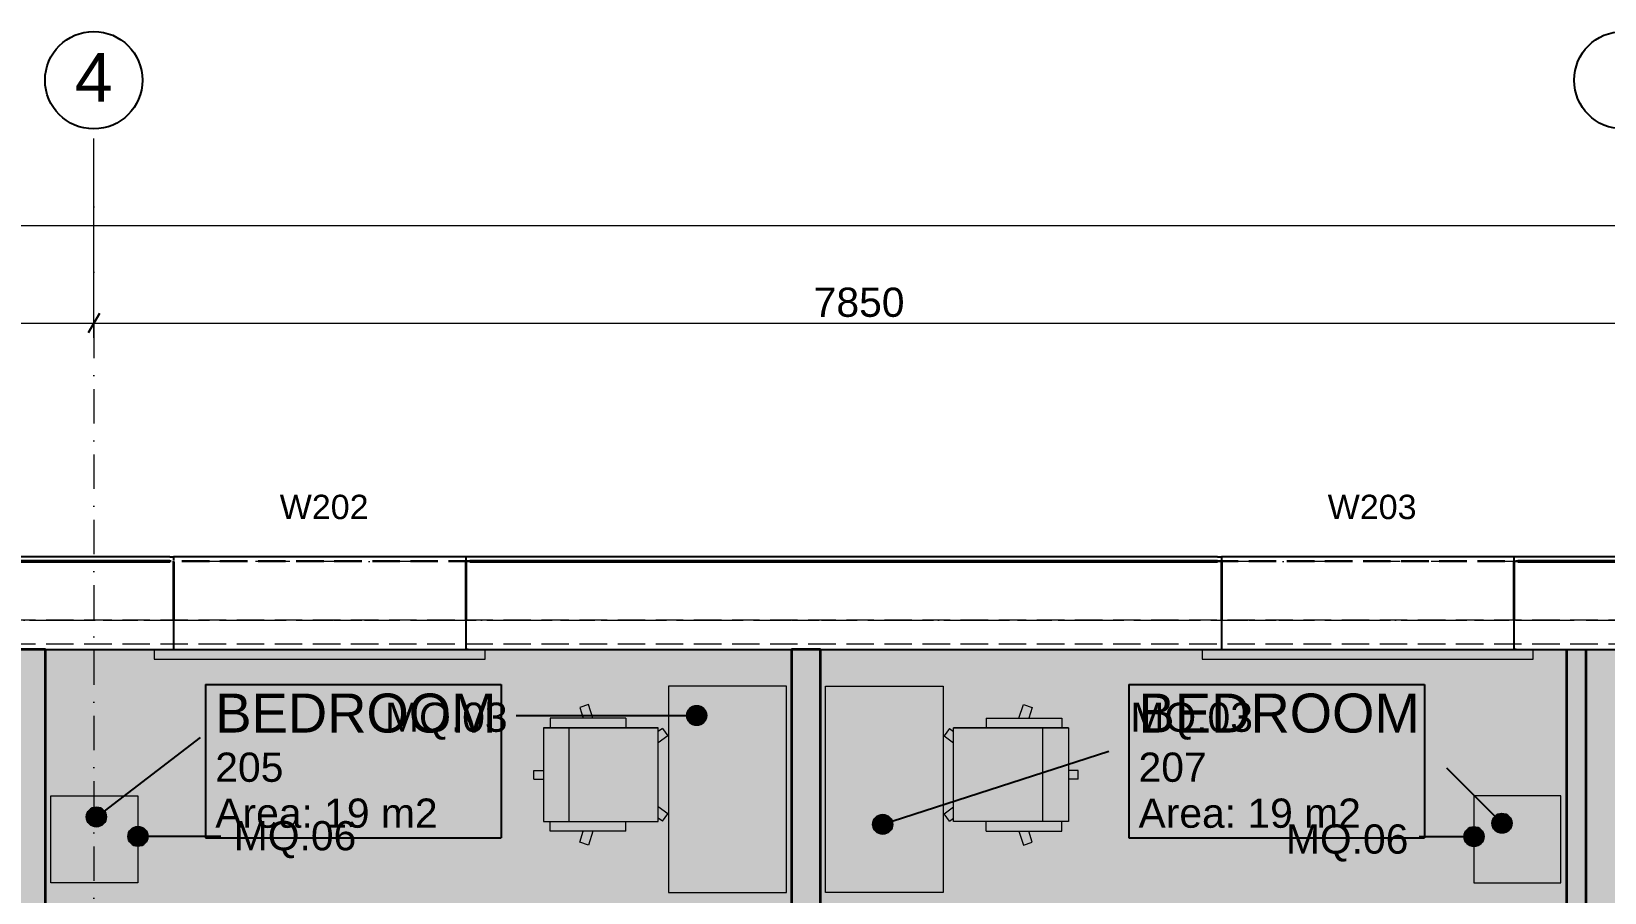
# Model space of a CAD drawing. Header units: millimetres. Extents: x -14278 to 101596, y -22378 to 34603.
# Drawn here: x 68070 to 76146, y 11975 to 16393 of the extents above; entities that cross this region are included whole.
import ezdxf
from ezdxf.enums import TextEntityAlignment as Align

# ---------------------------------------------------------------- set-up
doc = ezdxf.new("R2010")
doc.units = ezdxf.units.MM
doc.header["$MEASUREMENT"] = 0
doc.linetypes.add('Dot & Dashed', pattern=[335.138881, 176.388884, -88.194442, 0, -70.555556])
doc.linetypes.add('Hidden Line', pattern=[195.611112, 141.111112, -54.5])
for name, color, linetype in [('A-Zz_20_10_90-T_TextFFEInternal', 7, 'Continuous'), ('A-Zz_20_10_90-T_TextWindow', 7, 'Continuous'), ('NewA-Ee_25_10-M_WallsExternal', 7, 'Continuous'), ('NewA-Ee_25_10-M_WallsInternal', 7, 'Continuous'), ('NewA-Ee_30_10-M_Roofs', 7, 'Continuous'), ('NewA-Ee_30_40-M_Floors', 7, 'Continuous'), ('NewA-Ee_40_20-M_GeneralFFAndEInternalFixed', 7, 'Continuous'), ('NewA-Ee_40_20-M_GeneralFFAndEInternalMovable', 7, 'Continuous'), ('NewA-SL-M_SpacesInternal', 7, 'Continuous'), ('NewA-Ss_30_25-M_CeilingAndSoffitSystems', 7, 'Continuous'), ('NewA-Zz_20_10_90-T_TextFFEInternal', 7, 'Continuous'), ('NewA-Zz_20_20-D_DimensionGrid', 7, 'Continuous'), ('NewA-Zz_35_40_80-M_GridStructural', 7, 'Continuous'), ('NewA-Zz_50_90_00-M_GrossInternal', 7, 'Continuous'), ('NewA-Zz_60_50_90-P_VoidOpening', 7, 'Continuous')]:
    doc.layers.add(name, color=color, linetype=linetype)
doc.styles.add('GENERATED_STYLE_1', font='')
doc.styles.get('GENERATED_STYLE_1').set_extended_font_data('Arial')
doc.dimstyles.new('GENERATED_STYLE__2', dxfattribs={"dimtxt": 150, "dimasz": 76, "dimexe": 0.18, "dimexo": 300, "dimgap": 0.09, "dimtad": 1, "dimtih": 1, "dimtoh": 1, "dimdec": 0, "dimzin": 0, "dimdsep": 46, "dimtxsty": 'GENERATED_STYLE_1', "dimblk": 'ARROWHEAD_2', "dimblk1": 'ARROWHEAD_2', "dimblk2": 'ARROWHEAD_2', "dimcen": 0.09, "dimclrd": 6, "dimclre": 6, "dimclrt": 7, "dimazin": 0, "dimtfac": 1, "dimtdec": 4, "dimtmove": 0, "dimatfit": 3, "dimfxl": 0, "dimtolj": 1, "dimtzin": 0, "dimarcsym": 0})

# ---------------------------------------------------------------- blocks, each defined once
blk = doc.blocks.new('Slab_29_2', base_point=(92290.2, 4673.4))
at = {"layer": 'NewA-Ee_30_40-M_Floors', "linetype": 'Continuous', "lineweight": 13}
blk.add_hatch(color=254, dxfattribs=at).paths.add_polyline_path([(92290.2, 4673.4), (92290.2, 10970.6), (94739.9, 10970.6), (94739.9, 13222.7), (60190.4, 13222.7), (60190.4, 4673.4)])
at = {"layer": 'NewA-Ee_30_40-M_Floors', "color": 6, "linetype": 'Continuous', "lineweight": 13, "flags": 128}
blk.add_lwpolyline([(92290.2, 4673.4), (60190.4, 4673.4), (60190.4, 13222.7), (94739.9, 13222.7), (94739.9, 10970.6), (92290.2, 10970.6)], close=True, dxfattribs=at)
blk = doc.blocks.new('BEDROOM_205_31_2', base_point=(69722.9, 12688))
at = {"layer": 'NewA-SL-M_SpacesInternal', "color": 253, "linetype": 'Continuous', "lineweight": 13}
for p, q in [((68141.7, 13222.7), (68141.7, 9219.3)), ((71971.7, 13222.7), (68141.7, 13222.7)), ((71971.7, 9219.3), (71971.7, 13222.7)), ((68141.7, 9219.3), (68261.8, 9219.3)), ((68261.8, 9219.3), (69906.9, 9219.3)), ((69906.9, 9219.3), (69906.9, 6268.3)), ((71145.6, 6268.3), (71145.6, 9219.3)), ((71145.6, 9219.3), (71971.7, 9219.3)), ((69906.9, 6268.3), (71145.6, 6268.3))]:
    blk.add_line(p, q, dxfattribs=at)
at = {"layer": 'NewA-SL-M_SpacesInternal', "linetype": 'Continuous'}
for p, q in [((68964.2, 13041.5), (68964.2, 12727.2)), ((68964.2, 13041.5), (70481.5, 13041.5)), ((70481.5, 13041.5), (70481.5, 12727.2)), ((68964.2, 12727.2), (68964.2, 12491.5)), ((70481.5, 12727.2), (70481.5, 12491.5)), ((68964.2, 12491.5), (68964.2, 12255.8)), ((70481.5, 12491.5), (70481.5, 12255.8)), ((68964.2, 12255.8), (70481.5, 12255.8))]:
    blk.add_line(p, q, dxfattribs=at)
at = {"layer": 'NewA-SL-M_SpacesInternal', "color": 5, "lineweight": 70, "style": 'GENERATED_STYLE_1'}
for tag, height, p in [('ROOM_NAME', 200, (69014.2, 12995.8)), ('ROOM_NUMBER', 150, (69014.2, 12693)), ('adj_text', 150, (69014.2, 12457.2))]:
    blk.add_attdef(tag, text='', height=height, dxfattribs=at).set_placement(p, align=Align.TOP_LEFT)
blk = doc.blocks.new('BEDROOM_207_32_2', base_point=(74462.5, 12688))
at = {"layer": 'NewA-SL-M_SpacesInternal', "color": 253, "linetype": 'Continuous', "lineweight": 13}
for p, q in [((72121.7, 13222.7), (72121.7, 9219.3)), ((75951.3, 13222.7), (72121.7, 13222.7)), ((75951.3, 9219.3), (75951.3, 13222.7)), ((72121.7, 9219.3), (72948.2, 9219.3)), ((72948.2, 9219.3), (72948.2, 6268.3)), ((74181.2, 6268.3), (74181.2, 9219.3)), ((74181.2, 9219.3), (75951.3, 9219.3)), ((72948.2, 6268.3), (74181.2, 6268.3))]:
    blk.add_line(p, q, dxfattribs=at)
at = {"layer": 'NewA-SL-M_SpacesInternal', "linetype": 'Continuous'}
for p, q in [((73703.9, 13041.5), (73703.9, 12727.2)), ((73703.9, 13041.5), (75221.1, 13041.5)), ((75221.1, 13041.5), (75221.1, 12727.2)), ((73703.9, 12727.2), (73703.9, 12491.5)), ((75221.1, 12727.2), (75221.1, 12491.5)), ((73703.9, 12491.5), (73703.9, 12255.8)), ((75221.1, 12491.5), (75221.1, 12255.8)), ((73703.9, 12255.8), (75221.1, 12255.8))]:
    blk.add_line(p, q, dxfattribs=at)
at = {"layer": 'NewA-SL-M_SpacesInternal', "color": 5, "lineweight": 70, "style": 'GENERATED_STYLE_1'}
for tag, height, p in [('ROOM_NAME', 200, (73753.9, 12995.8)), ('ROOM_NUMBER', 150, (73753.9, 12693)), ('adj_text', 150, (73753.9, 12457.2))]:
    blk.add_attdef(tag, text='', height=height, dxfattribs=at).set_placement(p, align=Align.TOP_LEFT)
blk = doc.blocks.new('Slab_40_2', base_point=(68141.7, 13222.7))
at = {"layer": 'NewA-Ss_30_25-M_CeilingAndSoffitSystems', "linetype": 'Continuous', "lineweight": 0}
blk.add_hatch(color=255, dxfattribs=at).paths.add_polyline_path([(68141.7, 13222.7), (68141.7, 9219.3), (69906.9, 9219.3), (69906.9, 6268.3), (71145.6, 6268.3), (71145.6, 9219.3), (71971.7, 9219.3), (71971.7, 13222.7)])
at = {"layer": 'NewA-Ss_30_25-M_CeilingAndSoffitSystems', "color": 6, "linetype": 'Continuous', "lineweight": 13, "flags": 128}
blk.add_lwpolyline([(68141.7, 13222.7), (71971.7, 13222.7), (71971.7, 9219.3), (71145.6, 9219.3), (71145.6, 6268.3), (69906.9, 6268.3), (69906.9, 9219.3), (68141.7, 9219.3)], close=True, dxfattribs=at)
blk = doc.blocks.new('Slab_41_2', base_point=(72121.7, 13222.7))
at = {"layer": 'NewA-Ss_30_25-M_CeilingAndSoffitSystems', "linetype": 'Continuous', "lineweight": 0}
blk.add_hatch(color=255, dxfattribs=at).paths.add_polyline_path([(72121.7, 13222.7), (72121.7, 9219.3), (72948.2, 9219.3), (72948.2, 6268.3), (74181.2, 6268.3), (74181.2, 9219.3), (75951.3, 9219.3), (75951.3, 13222.7)])
at = {"layer": 'NewA-Ss_30_25-M_CeilingAndSoffitSystems', "color": 6, "linetype": 'Continuous', "lineweight": 13, "flags": 128}
blk.add_lwpolyline([(72121.7, 13222.7), (72121.7, 9219.3), (72948.2, 9219.3), (72948.2, 6268.3), (74181.2, 6268.3), (74181.2, 9219.3), (75951.3, 9219.3), (75951.3, 13222.7)], close=True, dxfattribs=at)
blk = doc.blocks.new('Wall_68_2', base_point=(60040.2, 13373))
at = {"layer": 'NewA-Ee_25_10-M_WallsExternal', "linetype": 'Continuous'}
for p, q in [((67700.3, 13677.8), (68780, 13677.8)), ((68780, 13697.9), (68800.2, 13697.9)), ((68800.2, 13697.9), (68800.2, 13677.8)), ((70300.2, 13697.9), (68800.2, 13697.9)), ((70320.3, 13697.9), (70300.2, 13697.9)), ((70300.2, 13697.9), (70300.2, 13677.8)), ((70320.3, 13677.8), (74160, 13677.8)), ((74160, 13697.9), (74180.2, 13697.9)), ((74180.2, 13697.9), (74180.2, 13677.8)), ((75680.2, 13697.9), (74180.2, 13697.9)), ((75700.3, 13697.9), (75680.2, 13697.9)), ((75680.2, 13697.9), (75680.2, 13677.8)), ((75700.3, 13677.8), (76780, 13677.8)), ((68800.2, 13373), (68800.2, 13347.9)), ((68800.2, 13347.9), (68800.2, 13302.6)), ((70300.2, 13373), (70300.2, 13347.9)), ((70300.2, 13347.9), (70300.2, 13302.6)), ((74180.2, 13373), (74180.2, 13347.9)), ((74180.2, 13347.9), (74180.2, 13302.6)), ((75680.2, 13373), (75680.2, 13347.9)), ((75680.2, 13347.9), (75680.2, 13302.6)), ((68800.2, 13302.6), (68800.2, 13239.1)), ((70300.2, 13302.6), (70300.2, 13239.1)), ((74180.2, 13302.6), (74180.2, 13239.1)), ((75680.2, 13302.6), (75680.2, 13239.1)), ((68787.2, 13222.7), (68800.2, 13222.7)), ((68800.2, 13239.1), (68800.2, 13222.7)), ((70300.2, 13239.1), (70300.2, 13222.7)), ((70313.2, 13222.7), (70300.2, 13222.7)), ((74167.2, 13222.7), (74180.2, 13222.7)), ((74180.2, 13239.1), (74180.2, 13222.7)), ((75680.2, 13239.1), (75680.2, 13222.7)), ((75693.2, 13222.7), (75680.2, 13222.7))]:
    blk.add_line(p, q, dxfattribs=at)
at = {"layer": 'NewA-Ee_25_10-M_WallsExternal', "color": 92, "linetype": 'Continuous', "lineweight": 35}
for p, q in [((67700.3, 13673), (68780, 13673)), ((68800.2, 13673), (68800.2, 13397.9)), ((70300.2, 13673), (70300.2, 13397.9)), ((70320.3, 13673), (74160, 13673)), ((74180.2, 13673), (74180.2, 13397.9)), ((75680.2, 13673), (75680.2, 13397.9)), ((75700.3, 13673), (76780, 13673)), ((68800.2, 13397.9), (68800.2, 13373)), ((70300.2, 13397.9), (70300.2, 13373)), ((74180.2, 13397.9), (74180.2, 13373)), ((75680.2, 13397.9), (75680.2, 13373))]:
    blk.add_line(p, q, dxfattribs=at)
at = {"layer": 'NewA-Ee_25_10-M_WallsExternal', "linetype": 'Continuous', "flags": 128}
for points in [[(68780, 13697.9), (67700.3, 13697.9)], [(74160, 13697.9), (70320.3, 13697.9)], [(76780, 13697.9), (75700.3, 13697.9)], [(67693.2, 13222.7), (68787.2, 13222.7)], [(70313.2, 13222.7), (74167.2, 13222.7)], [(75693.2, 13222.7), (75951.3, 13222.7)], [(76051.3, 13222.7), (76787.2, 13222.7)]]:
    blk.add_lwpolyline(points, dxfattribs=at)
blk = doc.blocks.new('Wall_72_2', base_point=(60040.2, 13373))
at = {"layer": 'NewA-Ee_25_10-M_WallsExternal', "color": 6, "linetype": 'Hidden Line', "lineweight": 13}
for p, q in [((60040.2, 13677.8), (94890.2, 13677.8)), ((60040.2, 13673), (94890.2, 13673))]:
    blk.add_line(p, q, dxfattribs=at)
at = {"layer": 'NewA-Ee_25_10-M_WallsExternal', "color": 6, "linetype": 'Hidden Line', "lineweight": 13, "flags": 128}
for points in [[(94890.2, 13697.9), (60040.2, 13697.9)], [(60040.2, 13373), (75951.3, 13373)], [(76051.3, 13373), (94890.2, 13373)]]:
    blk.add_lwpolyline(points, dxfattribs=at)
blk = doc.blocks.new('Wall_90_2', base_point=(71971.7, 13222.7))
at = {"layer": 'NewA-Ee_25_10-M_WallsInternal', "color": 92, "linetype": 'Continuous', "lineweight": 35, "flags": 128}
for points in [[(71971.7, 13222.7), (71971.7, 9219.3)], [(72121.7, 13222.7), (71971.7, 13222.7)], [(72121.7, 9219.3), (72121.7, 13222.7)], [(71971.7, 9094.3), (71971.7, 7203.9)], [(72121.7, 7203.9), (72121.7, 9094.3)], [(71971.7, 7078.9), (71971.7, 6268.3)], [(72121.7, 6268.3), (72121.7, 7078.9)]]:
    blk.add_lwpolyline(points, dxfattribs=at)
blk = doc.blocks.new('Wall_91_2', base_point=(67991.7, 13222.7))
at = {"layer": 'NewA-Ee_25_10-M_WallsInternal', "color": 92, "linetype": 'Continuous', "lineweight": 35, "flags": 128}
for points in [[(67991.7, 13222.7), (67991.7, 9219.3)], [(68141.7, 13222.7), (67991.7, 13222.7)], [(68141.7, 9219.3), (68141.7, 13222.7)]]:
    blk.add_lwpolyline(points, dxfattribs=at)
blk = doc.blocks.new('Wall_124_2', base_point=(76051.3, 13373))
at = {"layer": 'NewA-Ee_25_10-M_WallsInternal', "color": 92, "linetype": 'Continuous', "lineweight": 35, "flags": 128}
for points in [[(75951.3, 13222.7), (75951.3, 9219.3)], [(76051.3, 9219.3), (76051.3, 13222.7)]]:
    blk.add_lwpolyline(points, dxfattribs=at)
blk = doc.blocks.new('Standard grid marker')
at = {"layer": 'NewA-Zz_35_40_80-M_GridStructural', "color": 6, "linetype": 'Dot & Dashed', "lineweight": 13}
for q in [(18130.8, 0), (0, 0)]:
    blk.add_line((1000, 0), q, dxfattribs=at)
at = {"layer": 'NewA-Zz_35_40_80-M_GridStructural', "linetype": 'Continuous'}
blk.add_circle((-250, 0), 250, dxfattribs=at)
at = {"layer": 'NewA-Zz_35_40_80-M_GridStructural', "color": 6, "linetype": 'Dot & Dashed', "lineweight": 13}
blk.add_point((1000, 0), dxfattribs=at)
blk.add_point((1000, 0), dxfattribs=at)
at = {"layer": 'NewA-Zz_35_40_80-M_GridStructural', "style": 'GENERATED_STYLE_1'}
blk.add_attdef('AC_MarkerText_1', text='', height=250, rotation=90, dxfattribs=at).set_placement((-250, 14.3), align=Align.MIDDLE_CENTER)
blk = doc.blocks.new('Standard grid marker_2')
at = {"layer": 'NewA-Zz_35_40_80-M_GridStructural', "color": 6, "linetype": 'Dot & Dashed', "lineweight": 13}
blk.add_line((1000, 0), (40175.6, 0), dxfattribs=at)
at = {"layer": 'NewA-Zz_35_40_80-M_GridStructural', "style": 'GENERATED_STYLE_1'}
blk.add_attdef('AC_MarkerText_1', text='', height=250, dxfattribs=at).set_placement((41425.6, 14.3), align=Align.MIDDLE_CENTER)
blk = doc.blocks.new('Standard grid marker_4')
at = {"layer": 'NewA-Zz_35_40_80-M_GridStructural', "color": 6, "linetype": 'Dot & Dashed', "lineweight": 13}
blk.add_line((1000, 0), (40175.6, 0), dxfattribs=at)
blk = doc.blocks.new('Venetian Blind 19')
at = {"layer": 'NewA-Ee_40_20-M_GeneralFFAndEInternalFixed', "color": 1, "linetype": 'Continuous', "lineweight": 18}
for p, q in [((1700, 50), (0, 50)), ((0, 50), (0, 0)), ((0, 0), (1700, 0)), ((1700, 0), (1700, 50))]:
    blk.add_line(p, q, dxfattribs=at)
blk = doc.blocks.new('Office Desk Rect 19')
at = {"layer": 'NewA-Ee_40_20-M_GeneralFFAndEInternalMovable', "color": 1, "linetype": 'Continuous', "lineweight": 18}
for p, q in [((1058.8625, 604.8375), (0, 604.8375)), ((0, 604.8375), (0, 0)), ((1058.8625, 0), (1058.8625, 604.8375)), ((0, 0), (1058.8625, 0))]:
    blk.add_line(p, q, dxfattribs=at)
blk = doc.blocks.new('Office Chair 04 19')
at = {"layer": 'NewA-Ee_40_20-M_GeneralFFAndEInternalMovable', "color": 1, "linetype": 'Continuous', "lineweight": 18}
for p, q in [((335.5, 682), (335.5, 632.6)), ((335.5, 682), (379.5, 682)), ((379.5, 682), (379.5, 632.6)), ((67.3, 210.1), (67.3, 598.2)), ((67.3, 598.2), (117.3, 598.2)), ((597.6, 632.6), (117.3, 632.6)), ((117.3, 632.6), (117.3, 43.3)), ((117.3, 632.6), (117.3, 43.3)), ((597.6, 632.6), (597.6, 43.3)), ((597.6, 43.3), (597.6, 632.6)), ((597.6, 632.6), (597.6, 43.3)), ((647.6, 598.2), (597.6, 598.2)), ((647.6, 210.1), (647.6, 598.2)), ((117.3, 501), (597.6, 501)), ((-3.2, 401.5), (11.5, 446.7)), ((11.5, 446.7), (67.3, 428.6)), ((703.4, 446.7), (647.6, 428.6)), ((718.1, 401.5), (703.4, 446.7)), ((67.3, 378.6), (-3.2, 401.5)), ((647.6, 378.6), (718.1, 401.5)), ((67.3, 210.1), (117.3, 210.1)), ((67.3, 210.1), (117.3, 210.1)), ((647.6, 210.1), (597.6, 210.1)), ((647.6, 210.1), (597.6, 210.1)), ((117.3, 43.3), (597.6, 43.3)), ((119.9, 21.7), (135.6, 43.3)), ((119.9, 21.7), (157.3, -5.4)), ((157.3, -5.4), (192.7, 43.3)), ((557.7, -5.4), (522.2, 43.3)), ((595, 21.7), (557.7, -5.4)), ((595, 21.7), (579.3, 43.3))]:
    blk.add_line(p, q, dxfattribs=at)
blk = doc.blocks.new('Rectangular Table 01 19_3')
at = {"layer": 'NewA-Ee_40_20-M_GeneralFFAndEInternalMovable', "color": 1, "linetype": 'Continuous', "lineweight": 18}
for p, q in [((446.6, 446.6), (0, 446.6)), ((0, 446.6), (0, 0)), ((446.6, 0), (446.6, 446.6)), ((0, 0), (446.6, 0))]:
    blk.add_line(p, q, dxfattribs=at)
blk = doc.blocks.new('Beam_16_2', base_point=(94890.2, 4673))
at = {"layer": 'NewA-Ee_30_10-M_Roofs', "color": 6, "linetype": 'Hidden Line', "lineweight": 13}
blk.add_line((94890.2, 13373), (60040.2, 13373), dxfattribs=at)
blk = doc.blocks.new('Line_88_2', base_point=(73601.7, 12698.1))
at = {"layer": 'NewA-Zz_20_10_90-T_TextFFEInternal', "linetype": 'Continuous'}
blk.add_hatch(color=256, dxfattribs=at).paths.add_polyline_path([(72490.6, 12324.8), (72486.8, 12343.9), (72476, 12360.2), (72459.8, 12371), (72440.6, 12374.8), (72421.5, 12371), (72405.3, 12360.2), (72394.5, 12343.9), (72390.6, 12324.8), (72394.5, 12305.7), (72405.3, 12289.4), (72421.5, 12278.6), (72440.6, 12274.8), (72459.8, 12278.6), (72476, 12289.4), (72486.8, 12305.7)])
blk.add_line((73601.7, 12698.1), (72488.3, 12340.1), dxfattribs=at)
blk.add_circle((72440.6, 12324.8), 50, dxfattribs=at)
blk = doc.blocks.new('Line_113_2', base_point=(75194.1, 12262))
at = {"layer": 'NewA-Zz_20_10_90-T_TextFFEInternal', "linetype": 'Continuous'}
blk.add_hatch(color=256, dxfattribs=at).paths.add_polyline_path([(75525.9, 12262), (75522.1, 12281.2), (75511.2, 12297.4), (75495, 12308.2), (75475.9, 12312), (75456.7, 12308.2), (75440.5, 12297.4), (75429.7, 12281.2), (75425.9, 12262), (75429.7, 12242.9), (75440.5, 12226.7), (75456.7, 12215.8), (75475.9, 12212), (75495, 12215.8), (75511.2, 12226.7), (75522.1, 12242.9)])
blk.add_line((75194.1, 12262), (75425.9, 12262), dxfattribs=at)
blk.add_circle((75475.9, 12262), 50, dxfattribs=at)
blk = doc.blocks.new('Line_114_2', base_point=(75334.8, 12615.3))
at = {"layer": 'NewA-Zz_20_10_90-T_TextFFEInternal', "linetype": 'Continuous'}
blk.add_hatch(color=256, dxfattribs=at).paths.add_polyline_path([(75669.7, 12330.4), (75665.9, 12349.6), (75655, 12365.8), (75638.8, 12376.6), (75619.7, 12380.4), (75600.5, 12376.6), (75584.3, 12365.8), (75573.5, 12349.6), (75569.7, 12330.4), (75573.5, 12311.3), (75584.3, 12295.1), (75600.5, 12284.2), (75619.7, 12280.4), (75638.8, 12284.2), (75655, 12295.1), (75665.9, 12311.3)])
blk.add_line((75334.8, 12615.3), (75584.3, 12365.8), dxfattribs=at)
blk.add_circle((75619.7, 12330.4), 50, dxfattribs=at)
blk = doc.blocks.new('Line_121_2', base_point=(68935.9, 12770.3))
at = {"layer": 'NewA-Zz_20_10_90-T_TextFFEInternal', "linetype": 'Continuous'}
blk.add_hatch(color=256, dxfattribs=at).paths.add_polyline_path([(68453.8, 12362.8), (68450, 12381.9), (68439.2, 12398.1), (68423, 12409), (68403.8, 12412.8), (68384.7, 12409), (68368.5, 12398.1), (68357.6, 12381.9), (68353.8, 12362.8), (68357.6, 12343.6), (68368.5, 12327.4), (68384.7, 12316.6), (68403.8, 12312.8), (68423, 12316.6), (68439.2, 12327.4), (68450, 12343.6)])
blk.add_line((68935.9, 12770.3), (68443.5, 12393.2), dxfattribs=at)
blk.add_circle((68403.8, 12362.8), 50, dxfattribs=at)
blk = doc.blocks.new('Line_122_2', base_point=(69042.4, 12262.9))
at = {"layer": 'NewA-Zz_20_10_90-T_TextFFEInternal', "linetype": 'Continuous'}
blk.add_hatch(color=256, dxfattribs=at).paths.add_polyline_path([(68667.1, 12262.9), (68663.3, 12282), (68652.5, 12298.3), (68636.2, 12309.1), (68617.1, 12312.9), (68598, 12309.1), (68581.8, 12298.3), (68570.9, 12282), (68567.1, 12262.9), (68570.9, 12243.8), (68581.8, 12227.6), (68598, 12216.7), (68617.1, 12212.9), (68636.2, 12216.7), (68652.5, 12227.6), (68663.3, 12243.8)])
blk.add_line((69042.4, 12262.9), (68667.1, 12262.9), dxfattribs=at)
blk.add_circle((68617.1, 12262.9), 50, dxfattribs=at)
blk = doc.blocks.new('Line_126_2', base_point=(70558.4, 12883.1))
at = {"layer": 'NewA-Zz_20_10_90-T_TextFFEInternal', "linetype": 'Continuous'}
blk.add_hatch(color=256, dxfattribs=at).paths.add_polyline_path([(71535.5, 12883.1), (71531.7, 12902.2), (71520.8, 12918.4), (71504.6, 12929.3), (71485.5, 12933.1), (71466.4, 12929.3), (71450.1, 12918.4), (71439.3, 12902.2), (71435.5, 12883.1), (71439.3, 12863.9), (71450.1, 12847.7), (71466.4, 12836.9), (71485.5, 12833.1), (71504.6, 12836.9), (71520.8, 12847.7), (71531.7, 12863.9)])
blk.add_line((70558.4, 12883.1), (71435.5, 12883.1), dxfattribs=at)
blk.add_circle((71485.5, 12883.1), 50, dxfattribs=at)
blk = doc.blocks.new('*D984', base_point=(60040.2, -1877))
at = {"layer": 'NewA-Zz_20_20-D_DimensionGrid', "color": 6, "linetype": 'Continuous', "lineweight": 13}
for p, q in [((59740.2, 15321.8), (59740.2, 15593.2)), ((95190.2, 15321.8), (95190.2, 15593.2)), ((59691.3, 15396.8), (59740.2, 15396.8)), ((59740.2, 15396.8), (95190.2, 15396.8)), ((95190.2, 15396.8), (95239.1, 15396.8))]:
    blk.add_line(p, q, dxfattribs=at)
at = {"layer": 'NewA-Zz_20_20-D_DimensionGrid', "linetype": 'Continuous'}
for p, q in [((59769, 15446.8), (59711.3, 15346.8)), ((95161.3, 15346.8), (95219, 15446.8))]:
    blk.add_line(p, q, dxfattribs=at)
at = {"layer": 'NewA-Zz_20_20-D_DimensionGrid', "insert": (77179.1, 15426.8), "char_height": 150, "attachment_point": 7, "style": 'GENERATED_STYLE_1'}
blk.add_mtext('\\A1;{\\fArial|b0|i0|c0|p34;35450}', dxfattribs=at)
blk = doc.blocks.new('ARROWHEAD_2')
at = {"color": 0, "linetype": 'Continuous', "lineweight": 0}
for p, q in [((0, 0), (-1, 0)), ((-0.38, -0.66), (0.38, 0.66))]:
    blk.add_line(p, q, dxfattribs=at)
blk = doc.blocks.new('*D988', base_point=(60040.2, -1877))
at = {"layer": 'NewA-Zz_20_20-D_DimensionGrid', "color": 6, "linetype": 'Continuous', "lineweight": 13}
for p, q in [((65690.2, 14821.8), (65690.2, 15843.2)), ((68390.2, 14821.8), (68390.2, 15843.2)), ((61940.2, 14896.8), (65690.2, 14896.8)), ((65690.2, 14896.8), (68390.2, 14896.8))]:
    blk.add_line(p, q, dxfattribs=at)
at = {"layer": 'NewA-Zz_20_20-D_DimensionGrid', "linetype": 'Continuous'}
for p, q in [((65719, 14946.8), (65661.3, 14846.8)), ((68419, 14946.8), (68361.3, 14846.8))]:
    blk.add_line(p, q, dxfattribs=at)
at = {"layer": 'NewA-Zz_20_20-D_DimensionGrid', "insert": (66811.3, 14926.8), "char_height": 150, "attachment_point": 7, "style": 'GENERATED_STYLE_1'}
blk.add_mtext('\\A1;{\\fArial|b0|i0|c0|p34;2700}', dxfattribs=at)
blk = doc.blocks.new('*D989', base_point=(60040.2, -1877))
at = {"layer": 'NewA-Zz_20_20-D_DimensionGrid', "color": 6, "linetype": 'Continuous', "lineweight": 13}
for p, q in [((68390.2, 14821.8), (68390.2, 15843.2)), ((76240.2, 14821.8), (76240.2, 15843.2)), ((68390.2, 14896.8), (76240.2, 14896.8))]:
    blk.add_line(p, q, dxfattribs=at)
at = {"layer": 'NewA-Zz_20_20-D_DimensionGrid', "linetype": 'Continuous'}
for p, q in [((68419, 14946.8), (68361.3, 14846.8)), ((76269, 14946.8), (76211.3, 14846.8))]:
    blk.add_line(p, q, dxfattribs=at)
at = {"layer": 'NewA-Zz_20_20-D_DimensionGrid', "insert": (72086.3, 14926.8), "char_height": 150, "attachment_point": 7, "style": 'GENERATED_STYLE_1'}
blk.add_mtext('\\A1;{\\fArial|b0|i0|c0|p34;7850}', dxfattribs=at)
blk = doc.blocks.new('Label_146_2', base_point=(69148, 14094.6))
at = {"layer": 'A-Zz_20_10_90-T_TextWindow', "insert": (69573, 14016), "char_height": 125, "attachment_point": 2, "style": 'GENERATED_STYLE_1'}
blk.add_mtext('\\fArial|b0|i0|c0|p34;W202\\fArial|b0|i0|c0|p34;\\fArial|b0|i0|c0|p34;\\fArial|b0|i0|c0|p34;\\fArial|b0|i0|c0|p34;\\fArial|b0|i0|c0|p34;\\fArial|b0|i0|c0|p34;\\fArial|b0|i0|c0|p34;\\fArial|b0|i0|c0|p34;\\fArial|b0|i0|c0|p34;\\fArial|b0|i0|c0|p34;\\fArial|b0|i0|c0|p34;\\fArial|b0|i0|c0|p34;\\fArial|b0|i0|c0|p34;\\fArial|b0|i0|c0|p34;\\fArial|b0|i0|c0|p34;\\fArial|b0|i0|c0|p34;\\fArial|b0|i0|c0|p34;\\fArial|b0|i0|c0|p34;\\fArial|b0|i0|c0|p34;\\fArial|b0|i0|c0|p34;\\fArial|b0|i0|c0|p34;\\fArial|b0|i0|c0|p34;\\fArial|b0|i0|c0|p34;\\fArial|b0|i0|c0|p34;\\fArial|b0|i0|c0|p34;\\fArial|b0|i0|c0|p34;\\fArial|b0|i0|c0|p34;\\fArial|b0|i0|c0|p34;\\fArial|b0|i0|c0|p34;}', dxfattribs=at)
blk = doc.blocks.new('Label_147_2', base_point=(74528, 14094.6))
at = {"layer": 'A-Zz_20_10_90-T_TextWindow', "insert": (74953, 14016), "char_height": 125, "attachment_point": 2, "style": 'GENERATED_STYLE_1'}
blk.add_mtext('\\fArial|b0|i0|c0|p34;W203\\fArial|b0|i0|c0|p34;\\fArial|b0|i0|c0|p34;\\fArial|b0|i0|c0|p34;\\fArial|b0|i0|c0|p34;\\fArial|b0|i0|c0|p34;\\fArial|b0|i0|c0|p34;\\fArial|b0|i0|c0|p34;\\fArial|b0|i0|c0|p34;\\fArial|b0|i0|c0|p34;\\fArial|b0|i0|c0|p34;\\fArial|b0|i0|c0|p34;\\fArial|b0|i0|c0|p34;\\fArial|b0|i0|c0|p34;\\fArial|b0|i0|c0|p34;\\fArial|b0|i0|c0|p34;\\fArial|b0|i0|c0|p34;\\fArial|b0|i0|c0|p34;\\fArial|b0|i0|c0|p34;\\fArial|b0|i0|c0|p34;\\fArial|b0|i0|c0|p34;\\fArial|b0|i0|c0|p34;\\fArial|b0|i0|c0|p34;\\fArial|b0|i0|c0|p34;\\fArial|b0|i0|c0|p34;\\fArial|b0|i0|c0|p34;\\fArial|b0|i0|c0|p34;\\fArial|b0|i0|c0|p34;\\fArial|b0|i0|c0|p34;\\fArial|b0|i0|c0|p34;}', dxfattribs=at)
blk = doc.blocks.new('Label_178_2', base_point=(73601.7, 13033.8))
at = {"layer": 'A-Zz_20_10_90-T_TextFFEInternal', "insert": (74026.7, 12949.5), "char_height": 150, "attachment_point": 2, "style": 'GENERATED_STYLE_1'}
blk.add_mtext('\\fArial|b0|i0|c0|p34;MQ.03\\fArial|b0|i0|c0|p34;\\fArial|b0|i0|c0|p34;\\fArial|b0|i0|c0|p34;\\fArial|b0|i0|c0|p34;\\fArial|b0|i0|c0|p34;\\fArial|b0|i0|c0|p34;\\fArial|b0|i0|c0|p34;\\fArial|b0|i0|c0|p34;\\fArial|b0|i0|c0|p34;\\fArial|b0|i0|c0|p34;\\fArial|b0|i0|c0|p34;\\fArial|b0|i0|c0|p34;\\fArial|b0|i0|c0|p34;\\fArial|b0|i0|c0|p34;\\fArial|b0|i0|c0|p34;\\fArial|b0|i0|c0|p34;\\fArial|b0|i0|c0|p34;\\fArial|b0|i0|c0|p34;\\fArial|b0|i0|c0|p34;\\fArial|b0|i0|c0|p34;\\fArial|b0|i0|c0|p34;\\fArial|b0|i0|c0|p34;\\fArial|b0|i0|c0|p34;\\fArial|b0|i0|c0|p34;\\fArial|b0|i0|c0|p34;\\fArial|b0|i0|c0|p34;\\fArial|b0|i0|c0|p34;\\fArial|b0|i0|c0|p34;\\fArial|b0|i0|c0|p34;}', dxfattribs=at)
blk = doc.blocks.new('Label_191_2', base_point=(74399.8, 12408.8))
at = {"layer": 'A-Zz_20_10_90-T_TextFFEInternal', "insert": (74824.8, 12324.5), "char_height": 150, "attachment_point": 2, "style": 'GENERATED_STYLE_1'}
blk.add_mtext('\\fArial|b0|i0|c0|p34;MQ.06\\fArial|b0|i0|c0|p34;\\fArial|b0|i0|c0|p34;\\fArial|b0|i0|c0|p34;\\fArial|b0|i0|c0|p34;\\fArial|b0|i0|c0|p34;\\fArial|b0|i0|c0|p34;\\fArial|b0|i0|c0|p34;\\fArial|b0|i0|c0|p34;\\fArial|b0|i0|c0|p34;\\fArial|b0|i0|c0|p34;\\fArial|b0|i0|c0|p34;\\fArial|b0|i0|c0|p34;\\fArial|b0|i0|c0|p34;\\fArial|b0|i0|c0|p34;\\fArial|b0|i0|c0|p34;\\fArial|b0|i0|c0|p34;\\fArial|b0|i0|c0|p34;\\fArial|b0|i0|c0|p34;\\fArial|b0|i0|c0|p34;\\fArial|b0|i0|c0|p34;\\fArial|b0|i0|c0|p34;\\fArial|b0|i0|c0|p34;\\fArial|b0|i0|c0|p34;\\fArial|b0|i0|c0|p34;\\fArial|b0|i0|c0|p34;\\fArial|b0|i0|c0|p34;\\fArial|b0|i0|c0|p34;\\fArial|b0|i0|c0|p34;\\fArial|b0|i0|c0|p34;}', dxfattribs=at)
blk = doc.blocks.new('Label_202_2', base_point=(68998.6, 12425.8))
at = {"layer": 'A-Zz_20_10_90-T_TextFFEInternal', "insert": (69423.6, 12341.5), "char_height": 150, "attachment_point": 2, "style": 'GENERATED_STYLE_1'}
blk.add_mtext('\\fArial|b0|i0|c0|p34;MQ.06\\fArial|b0|i0|c0|p34;\\fArial|b0|i0|c0|p34;\\fArial|b0|i0|c0|p34;\\fArial|b0|i0|c0|p34;\\fArial|b0|i0|c0|p34;\\fArial|b0|i0|c0|p34;\\fArial|b0|i0|c0|p34;\\fArial|b0|i0|c0|p34;\\fArial|b0|i0|c0|p34;\\fArial|b0|i0|c0|p34;\\fArial|b0|i0|c0|p34;\\fArial|b0|i0|c0|p34;\\fArial|b0|i0|c0|p34;\\fArial|b0|i0|c0|p34;\\fArial|b0|i0|c0|p34;\\fArial|b0|i0|c0|p34;\\fArial|b0|i0|c0|p34;\\fArial|b0|i0|c0|p34;\\fArial|b0|i0|c0|p34;\\fArial|b0|i0|c0|p34;\\fArial|b0|i0|c0|p34;\\fArial|b0|i0|c0|p34;\\fArial|b0|i0|c0|p34;\\fArial|b0|i0|c0|p34;\\fArial|b0|i0|c0|p34;\\fArial|b0|i0|c0|p34;\\fArial|b0|i0|c0|p34;\\fArial|b0|i0|c0|p34;\\fArial|b0|i0|c0|p34;}', dxfattribs=at)
blk = doc.blocks.new('Label_203_2', base_point=(69775.3, 13033.8))
at = {"layer": 'A-Zz_20_10_90-T_TextFFEInternal', "insert": (70200.3, 12949.5), "char_height": 150, "attachment_point": 2, "style": 'GENERATED_STYLE_1'}
blk.add_mtext('\\fArial|b0|i0|c0|p34;MQ.03\\fArial|b0|i0|c0|p34;\\fArial|b0|i0|c0|p34;\\fArial|b0|i0|c0|p34;\\fArial|b0|i0|c0|p34;\\fArial|b0|i0|c0|p34;\\fArial|b0|i0|c0|p34;\\fArial|b0|i0|c0|p34;\\fArial|b0|i0|c0|p34;\\fArial|b0|i0|c0|p34;\\fArial|b0|i0|c0|p34;\\fArial|b0|i0|c0|p34;\\fArial|b0|i0|c0|p34;\\fArial|b0|i0|c0|p34;\\fArial|b0|i0|c0|p34;\\fArial|b0|i0|c0|p34;\\fArial|b0|i0|c0|p34;\\fArial|b0|i0|c0|p34;\\fArial|b0|i0|c0|p34;\\fArial|b0|i0|c0|p34;\\fArial|b0|i0|c0|p34;\\fArial|b0|i0|c0|p34;\\fArial|b0|i0|c0|p34;\\fArial|b0|i0|c0|p34;\\fArial|b0|i0|c0|p34;\\fArial|b0|i0|c0|p34;\\fArial|b0|i0|c0|p34;\\fArial|b0|i0|c0|p34;\\fArial|b0|i0|c0|p34;\\fArial|b0|i0|c0|p34;}', dxfattribs=at)
blk = doc.blocks.new('Beam_18_2', base_point=(94890.2, 4549.7))
at = {"layer": 'NewA-Zz_60_50_90-P_VoidOpening', "color": 6, "linetype": 'Hidden Line', "lineweight": 13}
blk.add_line((94890.2, 13249.7), (60040.2, 13249.7), dxfattribs=at)

msp = doc.modelspace()

# ---------------------------------------------------------------- hatches: boundary and pattern name
at = {"layer": 'NewA-Zz_50_90_00-M_GrossInternal', "linetype": 'Continuous', "lineweight": 140}
msp.add_hatch(color=1, dxfattribs=at).paths.add_polyline_path([(60190.4, 13222.7), (94739.9, 13222.7), (94739.9, 4823.3), (65539.9, 4823.3), (65539.9, 273.3), (62090.4, 273.3), (62090.4, 4823.3), (60190.4, 4823.3)])

# ---------------------------------------------------------------- linework, layer by layer
at = {"layer": 'NewA-Zz_50_90_00-M_GrossInternal', "linetype": 'Continuous', "flags": 128}
msp.add_lwpolyline([(60190.4, 13222.7), (94739.9, 13222.7), (94739.9, 4823.3), (65539.9, 4823.3), (65539.9, 273.3), (62090.4, 273.3), (62090.4, 4823.3), (60190.4, 4823.3)], close=True, dxfattribs=at)

# ---------------------------------------------------------------- block references
at = {"layer": 'A-Zz_20_10_90-T_TextFFEInternal', "color": 6, "linetype": 'Continuous', "lineweight": 13}
for name, p in [('Label_203_2', (69775.3, 13033.8)), ('Label_178_2', (73601.7, 13033.8)), ('Label_202_2', (68998.6, 12425.8)), ('Label_191_2', (74399.8, 12408.8))]:
    msp.add_blockref(name, p, dxfattribs=at)
at = {"layer": 'A-Zz_20_10_90-T_TextWindow', "color": 6, "linetype": 'Continuous', "lineweight": 13}
for name, p in [('Label_146_2', (69148, 14094.6)), ('Label_147_2', (74528, 14094.6))]:
    msp.add_blockref(name, p, dxfattribs=at)
at = {"layer": 'NewA-Ee_25_10-M_WallsExternal', "color": 92, "lineweight": 35}
for name in ['Wall_68_2', 'Wall_72_2']:
    msp.add_blockref(name, (60040.2, 13373), dxfattribs=at)
at = {"layer": 'NewA-Ee_25_10-M_WallsInternal', "color": 92, "lineweight": 35}
for name, p in [('Wall_91_2', (67991.7, 13222.7)), ('Wall_90_2', (71971.7, 13222.7)), ('Wall_124_2', (76051.3, 13373))]:
    msp.add_blockref(name, p, dxfattribs=at)
at = {"layer": 'NewA-Ee_30_10-M_Roofs', "color": 6, "lineweight": 13}
msp.add_blockref('Beam_16_2', (94890.2, 4673), dxfattribs=at)
at = {"layer": 'NewA-Ee_30_40-M_Floors', "color": 6, "linetype": 'Continuous', "lineweight": 13}
msp.add_blockref('Slab_29_2', (92290.2, 4673.4), dxfattribs=at)
at = {"layer": 'NewA-Ee_40_20-M_GeneralFFAndEInternalFixed', "color": 6, "linetype": 'Continuous', "lineweight": 13, "zscale": 1000}
for p in [(68700.2, 13172.7), (74080.2, 13172.7)]:
    msp.add_blockref('Venetian Blind 19', p, dxfattribs=at)
at = {"layer": 'NewA-Ee_40_20-M_GeneralFFAndEInternalMovable', "color": 6, "linetype": 'Continuous', "lineweight": 13, "zscale": 1000}
for name, p, rotation in [('Office Desk Rect 19', (71341.3, 13033.8), 270), ('Office Chair 04 19', (71331.6, 12221.6), 90)]:
    msp.add_blockref(name, p, dxfattribs=dict(at, rotation=rotation))
at = {"layer": 'NewA-Ee_40_20-M_GeneralFFAndEInternalMovable', "color": 6, "linetype": 'Continuous', "lineweight": 13, "xscale": -1, "zscale": 1000}
for name, p, rotation in [('Office Desk Rect 19', (72751.7, 13033.8), 90), ('Office Chair 04 19', (72761.4, 12221.6), 270)]:
    msp.add_blockref(name, p, dxfattribs=dict(at, rotation=rotation))
msp.add_blockref('Rectangular Table 01 19_3', (68617.1, 12024.7), dxfattribs=at)
at = {"layer": 'NewA-Ee_40_20-M_GeneralFFAndEInternalMovable', "color": 6, "linetype": 'Continuous', "lineweight": 13, "zscale": 1000}
msp.add_blockref('Rectangular Table 01 19_3', (75475.9, 12024.7), dxfattribs=at)
at = {"layer": 'NewA-SL-M_SpacesInternal', "linetype": 'Continuous'}
for name, p, values in [('BEDROOM_205_31_2', (69722.9, 12688), {'ROOM_NAME': 'BEDROOM', 'ROOM_NUMBER': '205', 'adj_text': 'Area: 19 m2'}), ('BEDROOM_207_32_2', (74462.5, 12688), {'ROOM_NAME': 'BEDROOM', 'ROOM_NUMBER': '207', 'adj_text': 'Area: 19 m2'})]:
    msp.add_blockref(name, p, dxfattribs=at).add_auto_attribs(values)
at = {"layer": 'NewA-Ss_30_25-M_CeilingAndSoffitSystems', "color": 6, "linetype": 'Continuous', "lineweight": 13}
for name, p in [('Slab_40_2', (68141.7, 13222.7)), ('Slab_41_2', (72121.7, 13222.7))]:
    msp.add_blockref(name, p, dxfattribs=at)
at = {"layer": 'NewA-Zz_20_10_90-T_TextFFEInternal', "linetype": 'Continuous'}
for name, p in [('Line_126_2', (70558.4, 12883.1)), ('Line_121_2', (68935.9, 12770.3)), ('Line_88_2', (73601.7, 12698.1)), ('Line_114_2', (75334.8, 12615.3)), ('Line_122_2', (69042.4, 12262.9)), ('Line_113_2', (75194.1, 12262))]:
    msp.add_blockref(name, p, dxfattribs=at)
at = {"layer": 'NewA-Zz_35_40_80-M_GridStructural', "color": 1, "linetype": 'Continuous', "lineweight": 18}
ref = msp.add_blockref('Standard grid marker', (68390.2, 15893.2), dxfattribs=dict(at, zscale=1000, rotation=270))
ref.add_attrib('AC_MarkerText_1', '4', dxfattribs={"color": 7, "height": 250, "rotation": 360, "style": 'GENERATED_STYLE_1'}).set_placement((68390.2, 16157.5), align=Align.MIDDLE_CENTER)
at = {"layer": 'NewA-Zz_35_40_80-M_GridStructural', "color": 1, "linetype": 'Continuous', "lineweight": 18, "zscale": 1000}
for name, p, rotation in [('Standard grid marker', (76240.2, 15893.2), 270), ('Standard grid marker_4', (99563.4, 13673), 180)]:
    msp.add_blockref(name, p, dxfattribs=dict(at, rotation=rotation))
msp.add_blockref('Standard grid marker_2', (58387.9, 13373), dxfattribs=at)
at = {"layer": 'NewA-Zz_60_50_90-P_VoidOpening', "color": 6, "lineweight": 13}
msp.add_blockref('Beam_18_2', (94890.2, 4549.7), dxfattribs=at)

# ---------------------------------------------------------------- dimensions: what is measured, and where the dimension line sits
at = {"layer": 'NewA-Zz_20_20-D_DimensionGrid', "color": 6, "linetype": 'Continuous', "lineweight": 13}
for base, p1, p2, picture, middle in [((68390.2, 14896.8), (65690.2, 16143.2), (68390.2, 16143.2), '*D988', (67046.8, 15001.8)), ((76240.2, 14896.8), (68390.2, 16143.2), (76240.2, 16143.2), '*D989', (72321.8, 15001.8)), ((95190.2, 15396.8), (59740.2, 15893.2), (95190.2, 15893.2), '*D984', (77473.5, 15501.8))]:
    dim = msp.add_linear_dim(base=base, p1=p1, p2=p2, dimstyle='GENERATED_STYLE__2', dxfattribs=at)
    dim.commit()
    dim.dimension.update_dxf_attribs({"geometry": picture, "text_midpoint": middle, "dimtype": 160})

doc.saveas('drawing.dxf')
